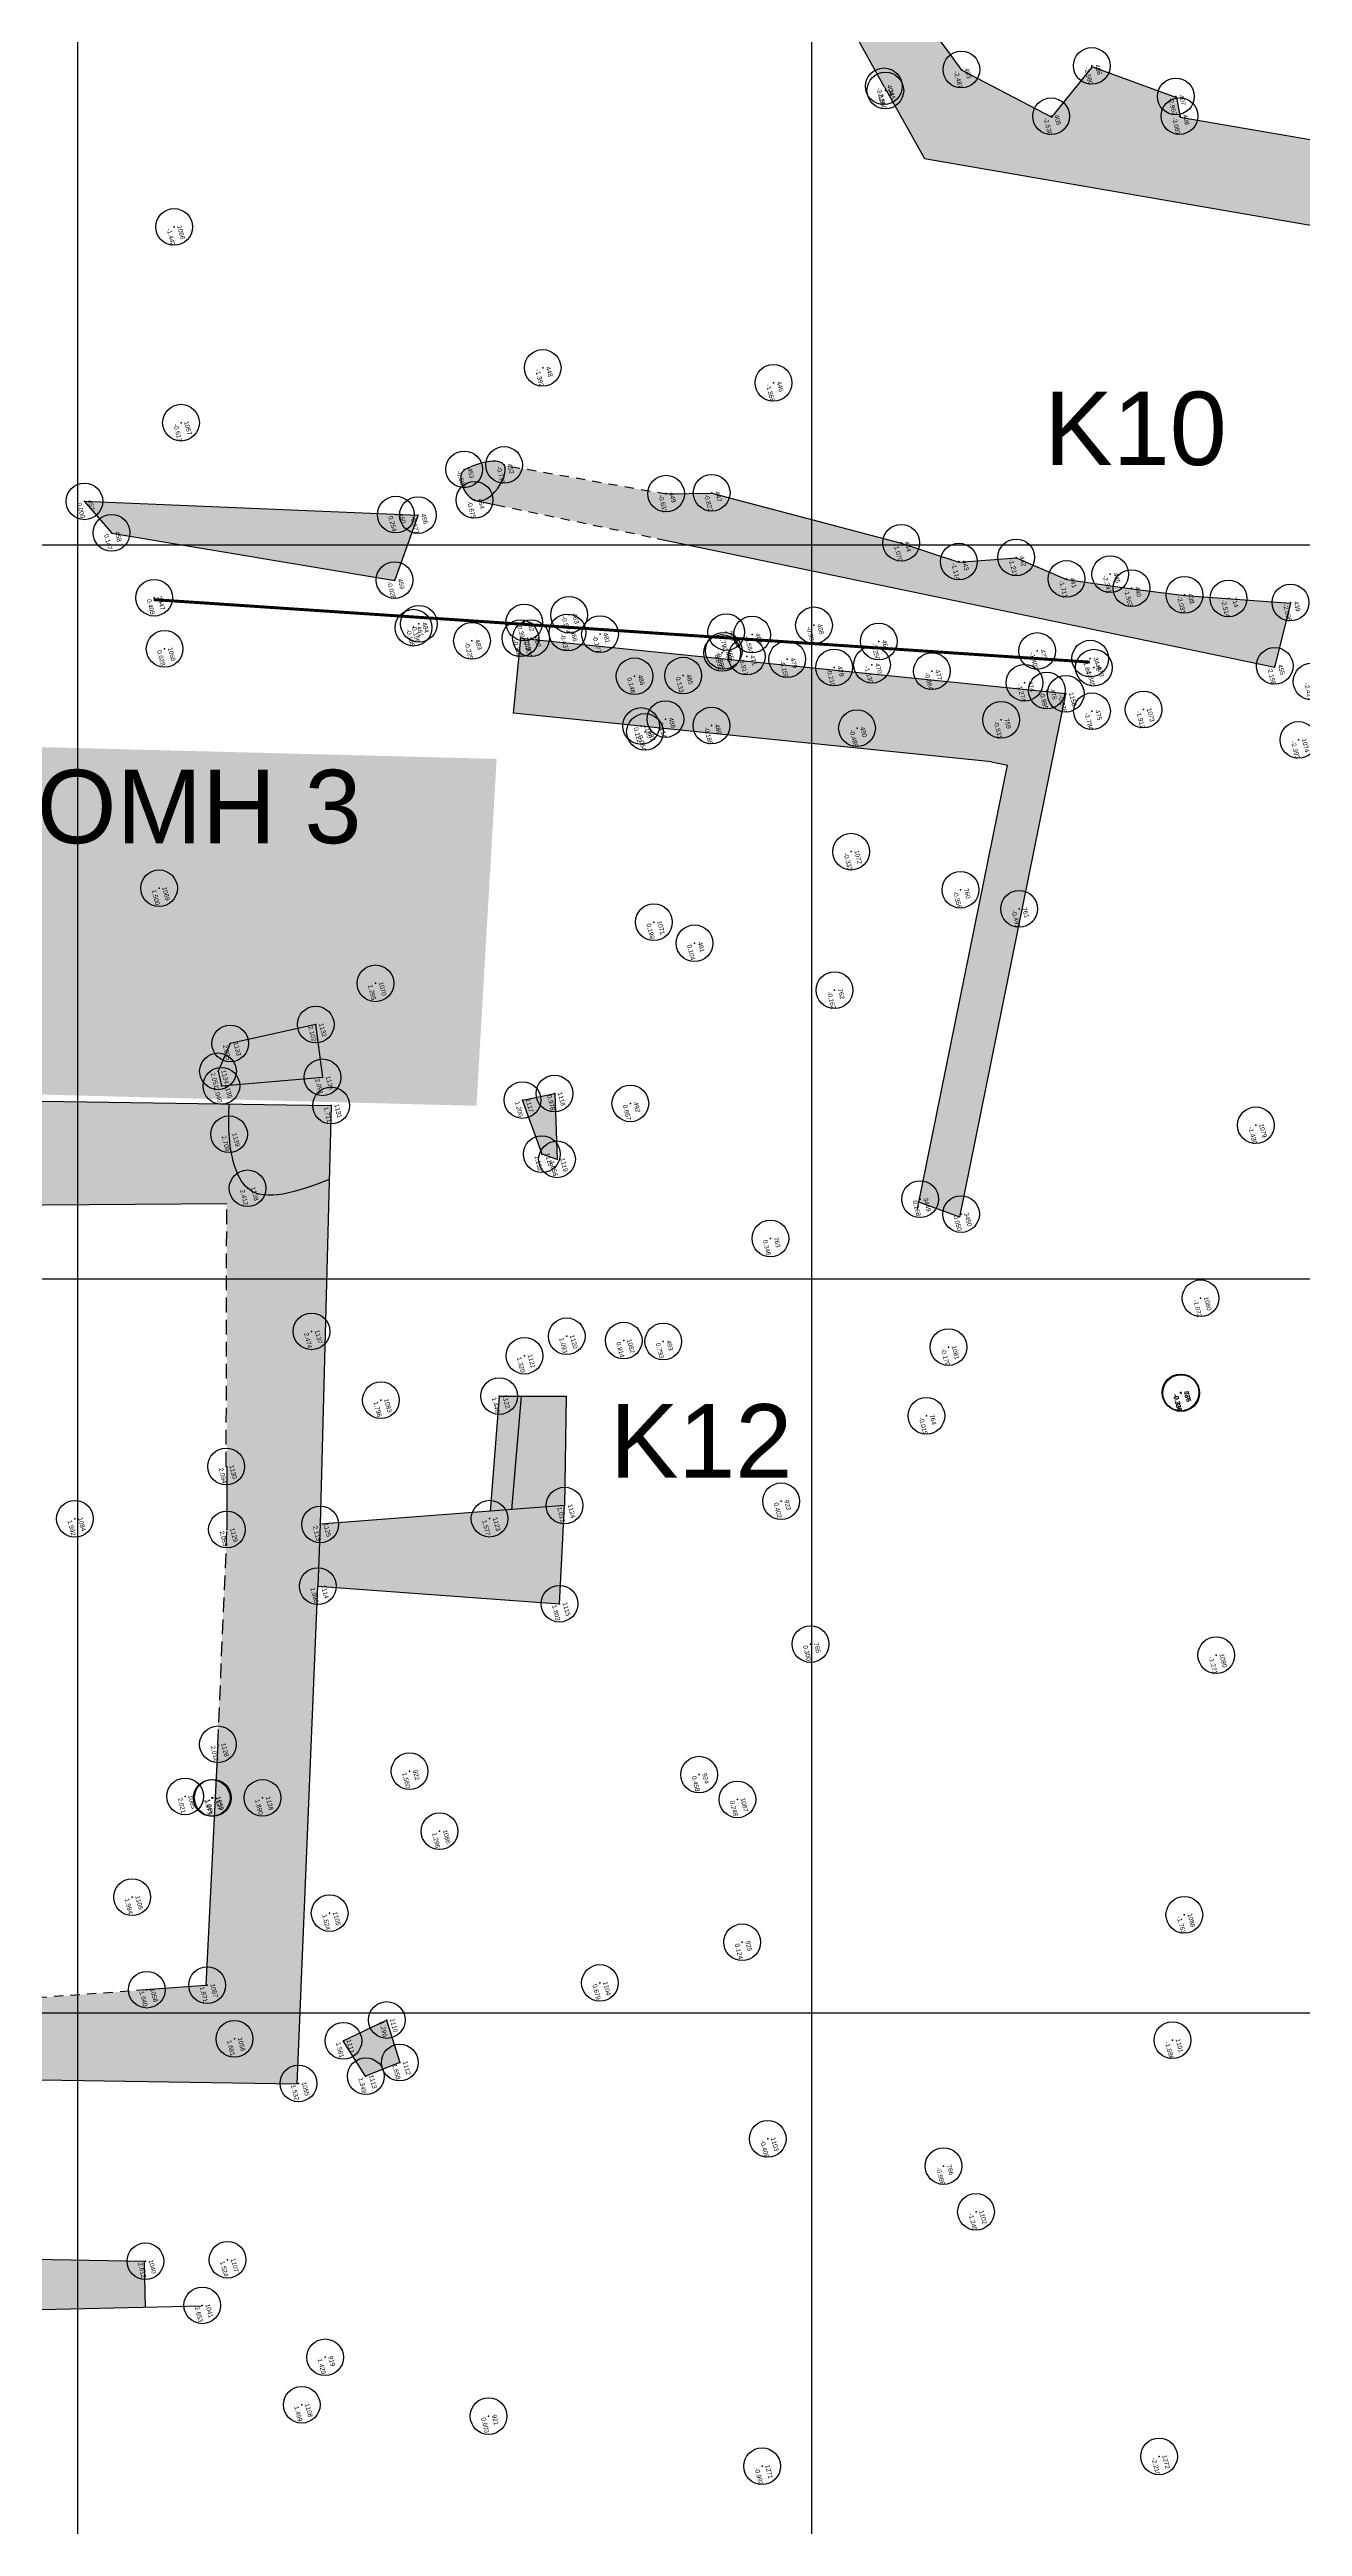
# Model space of a CAD drawing. Header units: millimetres. Extents: x 979 to 714242, y 976 to 4055134.
# Drawn here: x 714108.6 to 714125.66, y 4054825.84 to 4054859.59 of the extents above; entities that cross this region are included whole.
import ezdxf

# ---------------------------------------------------------------- set-up
doc = ezdxf.new("R2010")
doc.units = ezdxf.units.MM
doc.header["$LTSCALE"] = 0.5
doc.header["$MEASUREMENT"] = 0
doc.header["$PDMODE"] = 32
doc.header["$PDSIZE"] = 0.5
doc.linetypes.add('DASHED', pattern=[0.75, 0.5, -0.25])
for name, color, linetype in [('__A_11', 1, 'Continuous'), ('__L_11', 1, 'Continuous'), ('__toixeia_pyrg', 5, 'Continuous'), ('apolaxevmenoi_11', 255, 'Continuous'), ('grammes_12', 3, 'Continuous'), ('hatch_proistorikon', 1, 'Continuous'), ('hatch_pyrgou', 5, 'Continuous'), ('kanabos_10_10', 254, 'Continuous'), ('onoma_kataskevon', 1, 'Continuous'), ('TAX-DESC', 45, 'Continuous'), ('TAX-H', 192, 'Continuous'), ('TAX-KOD', 7, 'Continuous'), ('TAX-SHM', 7, 'Continuous')]:
    doc.layers.add(name, color=color, linetype=linetype)
doc.layers.add('ANASKAFES', color=43, linetype='Continuous', transparency=0.6)
doc.styles.add('gr-sdtopo1', font='gr-sdtopo1.shx', dxfattribs={"bigfont": 'BigFgrsdto1.shx'})
doc.styles.get("Standard").update_dxf_attribs({"font": 'arial.ttf'})

# ---------------------------------------------------------------- blocks, each defined once
blk = doc.blocks.new('kanabos 10_10')
at = {"layer": 'kanabos_10_10'}
for p, q in [((714273.259, 4054882.869), (714273.259, 4054802.869)), ((714283.259, 4054872.869), (714283.259, 4054802.869)), ((714253.259, 4054852.869), (714313.259, 4054852.869)), ((714243.259, 4054842.869), (714313.259, 4054842.869)), ((714243.259, 4054832.869), (714313.259, 4054832.869))]:
    blk.add_line(p, q, dxfattribs=at)
blk = doc.blocks.new('blk_SHMEIO_3-Lay')
at = {"layer": 'TAX-SHM'}
blk.add_point((0, 0), dxfattribs=at)
at = {"layer": 'TAX-DESC', "style": 'gr-sdtopo1'}
blk.add_attdef('DESC', (1.12, -0.34), '', height=0.5, dxfattribs=at)
at = {"layer": 'TAX-H', "style": 'gr-sdtopo1'}
blk.add_attdef('H', (0, -1.7), '', height=1, dxfattribs=at)
at = {"layer": 'TAX-KOD', "style": 'gr-sdtopo1'}
blk.add_attdef('KOD', (0, 0.7), '', height=1, dxfattribs=at)

msp = doc.modelspace()

# ---------------------------------------------------------------- hatches: boundary and pattern name
at = {"layer": 'ANASKAFES'}
h = msp.add_hatch(color=256, dxfattribs=at)
h.dxf.hatch_style = 1
h.paths.add_polyline_path([(714114.411, 4054845.194), (714114.686, 4054849.921), (714107.192, 4054850.114), (714106.918, 4054845.387)])
at = {"layer": 'hatch_proistorikon'}
h = msp.add_hatch(color=1, dxfattribs=at)
h.dxf.hatch_style = 1
h.paths.add_polyline_path([(714123.997, 4054858.666), (714123.946, 4054858.933), (714122.802, 4054859.349), (714122.248, 4054858.665), (714121.025, 4054859.303), (714120.246, 4054860.372), (714119.225, 4054860.547), (714118.459, 4054860.014), (714119.537, 4054859.848), (714119.97, 4054859.074), (714120.513, 4054858.101), (714126.921, 4054856.993), (714127.555, 4054858.051)])
h.paths.add_polyline_path([(714130.537, 4054856.828), (714127.555, 4054858.051), (714126.919, 4054856.989), (714130.23, 4054855.766)])
h.paths.add_polyline_path([(714126.486, 4054850.727), (714126.068, 4054850.78), (714126.443, 4054849.247), (714126.704, 4054849.579)])
h.paths.add_polyline_path([(714126.843, 4054852.368), (714126.033, 4054852.445), (714125.791, 4054850.964), (714126.486, 4054850.727), (714126.453, 4054850.797), (714126.754, 4054851.37)])
h.paths.add_polyline_path([(714127.813, 4054855.483), (714126.512, 4054855.97), (714126.033, 4054852.445), (714126.843, 4054852.368)])
h.paths.add_polyline_path([(714126.919, 4054856.989), (714126.512, 4054855.97), (714127.813, 4054855.483), (714128.195, 4054856.518)])
h = msp.add_hatch(color=1, dxfattribs=at)
h.dxf.hatch_style = 1
h.paths.add_polyline_path([(714113.618, 4054853.236), (714109.073, 4054853.427), (714109.443, 4054852.996), (714113.299, 4054852.351)])
edge = h.paths.add_edge_path()
edge.add_line((714117.621, 4054853.537), (714116.998, 4054853.527))
edge.add_line((714116.998, 4054853.527), (714114.791, 4054853.917))
edge.add_spline(control_points=[(714114.791, 4054853.917), (714114.859, 4054853.788), (714114.63, 4054853.42), (714114.429, 4054853.435)], knot_values=[0.544317, 0.544317, 0.544317, 0.544317, 1.127521, 1.127521, 1.127521, 1.127521], degree=3, periodic=0)
edge.add_line((714114.445, 4054853.432), (714114.68, 4054853.383))
edge.add_line((714114.68, 4054853.383), (714116.872, 4054852.926))
edge.add_line((714116.872, 4054852.926), (714125.288, 4054851.172))
edge.add_line((714125.288, 4054851.172), (714125.504, 4054852.036))
edge.add_line((714125.504, 4054852.036), (714124.06, 4054852.141))
edge.add_line((714124.06, 4054852.141), (714123.34, 4054852.235))
edge.add_line((714123.34, 4054852.235), (714122.453, 4054852.361))
edge.add_line((714122.453, 4054852.361), (714121.768, 4054852.654))
edge.add_line((714121.768, 4054852.654), (714120.987, 4054852.597))
edge.add_line((714120.987, 4054852.597), (714120.202, 4054852.855))
edge.add_line((714120.202, 4054852.855), (714117.621, 4054853.537))
h = msp.add_hatch(color=1, dxfattribs=at)
h.dxf.hatch_style = 1
edge = h.paths.add_edge_path()
edge.add_spline(control_points=[(714114.429, 4054853.435), (714114.63, 4054853.42), (714114.859, 4054853.788), (714114.791, 4054853.917)], knot_values=[0.544317, 0.544317, 0.544317, 0.544317, 1.127521, 1.127521, 1.127521, 1.127521], degree=3, periodic=0)
edge.add_spline(control_points=[(714114.791, 4054853.917), (714114.728, 4054854.038), (714114.407, 4054853.949), (714114.25, 4054853.859)], knot_values=[0, 0, 0, 0, 0.544317, 0.544317, 0.544317, 0.544317], degree=3, periodic=0)
edge.add_spline(control_points=[(714114.25, 4054853.859), (714114.124, 4054853.785), (714114.253, 4054853.469), (714114.416, 4054853.436), (714114.429, 4054853.435)], knot_values=[1.127521, 1.127521, 1.127521, 1.127521, 1.56582, 1.603603, 1.603603, 1.603603, 1.603603], degree=3, periodic=0)
edge.add_line((714114.394, 4054853.443), (714114.429, 4054853.435))
edge.add_spline(control_points=[(714114.429, 4054853.435), (714114.416, 4054853.436), (714114.253, 4054853.469), (714114.124, 4054853.785), (714114.25, 4054853.859)], knot_values=[1.127521, 1.127521, 1.127521, 1.127521, 1.165304, 1.603603, 1.603603, 1.603603, 1.603603], degree=3, periodic=0)
h = msp.add_hatch(color=1, dxfattribs=at)
h.dxf.hatch_style = 1
edge = h.paths.add_edge_path()
edge.add_spline(control_points=[(714114.429, 4054853.435), (714114.63, 4054853.42), (714114.859, 4054853.788), (714114.791, 4054853.917)], knot_values=[0.544317, 0.544317, 0.544317, 0.544317, 1.127521, 1.127521, 1.127521, 1.127521], degree=3, periodic=0)
edge.add_spline(control_points=[(714114.791, 4054853.917), (714114.728, 4054854.038), (714114.407, 4054853.949), (714114.25, 4054853.859)], knot_values=[0, 0, 0, 0, 0.544317, 0.544317, 0.544317, 0.544317], degree=3, periodic=0)
edge.add_spline(control_points=[(714114.25, 4054853.859), (714114.124, 4054853.785), (714114.253, 4054853.469), (714114.416, 4054853.436), (714114.429, 4054853.435)], knot_values=[1.127521, 1.127521, 1.127521, 1.127521, 1.56582, 1.603603, 1.603603, 1.603603, 1.603603], degree=3, periodic=0)
edge.add_line((714114.392, 4054853.443), (714114.429, 4054853.435))
at = {"layer": 'hatch_pyrgou'}
h = msp.add_hatch(color=256, dxfattribs=at)
h.dxf.hatch_style = 1
h.paths.add_polyline_path([(714115.012, 4054851.563), (714114.909, 4054850.545), (714121.428, 4054849.882), (714121.647, 4054849.837), (714120.437, 4054843.879), (714120.994, 4054843.675), (714122.442, 4054850.807)])
h = msp.add_hatch(color=256, dxfattribs=at)
h.dxf.hatch_style = 1
h.paths.add_polyline_path([(714112.224, 4054846.302), (714111.057, 4054846.045), (714110.892, 4054845.664), (714110.938, 4054845.467), (714112.316, 4054845.583)])
h.paths.add_polyline_path([(714115.477, 4054845.36), (714115.039, 4054845.272), (714115.304, 4054844.534), (714115.51, 4054844.464)])
h.paths.add_polyline_path([(714099.103, 4054828.573), (714098.62, 4054828.562), (714098.684, 4054828.017), (714099.137, 4054827.993)])
h.paths.add_polyline_path([(714098.914, 4054823.094), (714098.6, 4054823.003), (714098.651, 4054822.43), (714098.703, 4054822.366), (714099.161, 4054822.464)])
h.paths.add_polyline_path([(714098.6, 4054823.003), (714098.536, 4054822.984), (714098.575, 4054822.524), (714098.651, 4054822.43)])
h.paths.add_polyline_path([(714098.357, 4054822.893), (714098.219, 4054822.951), (714098.25, 4054822.347), (714098.406, 4054822.41)])
h.paths.add_polyline_path([(714092.909, 4054815.789), (714092.585, 4054815.751), (714092.563, 4054815.234), (714092.996, 4054815.197)])
h.paths.add_polyline_path([(714111.787, 4054812.803), (714110.827, 4054812.609), (714110.991, 4054812.367), (714111.769, 4054812.425)])
h.paths.add_polyline_path([(714102.738, 4054812.788), (714102.324, 4054812.87), (714102.541, 4054812.232), (714102.911, 4054812.278)])
h.paths.add_polyline_path([(714101.626, 4054809.009), (714101.448, 4054809.009), (714101.809, 4054808.228), (714102.017, 4054808.471)])
h.paths.add_polyline_path([(714098.708, 4054809.324), (714098.282, 4054809.089), (714098.399, 4054808.896), (714098.977, 4054809.006, -0.008606), (714098.98, 4054809.035)])
h.paths.add_polyline_path([(714098.282, 4054809.089), (714098.263, 4054808.87), (714098.399, 4054808.896)])
h.paths.add_polyline_path([(714095.898, 4054808.418), (714095.459, 4054808.403), (714095.622, 4054807.909), (714096.116, 4054808.026)])
h.paths.add_polyline_path([(714111.542, 4054803.506), (714111.167, 4054803.313), (714111.325, 4054802.817), (714111.659, 4054802.801)])
h = msp.add_hatch(color=256, dxfattribs=at)
h.dxf.hatch_style = 1
h.paths.add_polyline_path([(714112.432, 4054845.199), (714098.447, 4054845.407), (714097.697, 4054832.083), (714103.643, 4054831.994), (714100.156, 4054832.261), (714100.469, 4054832.622), (714098.4, 4054832.958), (714098.883, 4054837.872), (714098.968, 4054838.508), (714099.52, 4054843.898), (714101.634, 4054843.795), (714104.298, 4054843.814), (714111.009, 4054843.863), (714111.013, 4054839.422), (714110.725, 4054833.207), (714108.111, 4054833.016), (714108.122, 4054832.868), (714106.062, 4054833.012), (714105.68, 4054832.87), (714105.082, 4054832.648), (714104.872, 4054832.638), (714104.611, 4054832.423), (714104.319, 4054832.232), (714104.529, 4054831.981), (714111.97, 4054831.87), (714112.25, 4054838.65), (714112.282, 4054839.492)])
h = msp.add_hatch(color=256, dxfattribs=at)
h.dxf.hatch_style = 1
h.paths.add_polyline_path([(714113.187, 4054832.738), (714112.596, 4054832.454), (714112.901, 4054831.973), (714113.365, 4054832.158)])
h.paths.add_polyline_path([(714115.563, 4054838.805, 0.161919), (714115.158, 4054838.438), (714115.542, 4054838.41)])
h.paths.add_polyline_path([(714115.631, 4054841.237), (714115.019, 4054841.238), (714114.886, 4054839.69), (714115.611, 4054839.746)])
h.paths.add_polyline_path([(714115.019, 4054841.238), (714114.722, 4054841.239), (714114.599, 4054839.668), (714114.886, 4054839.69)])
edge = h.paths.add_edge_path()
edge.add_line((714112.432, 4054845.199), (714111.042, 4054845.219))
edge.add_spline(control_points=[(714111.042, 4054845.219), (714111.037, 4054845.086), (714111.022, 4054844.701), (714111.229, 4054843.754), (714111.969, 4054844.027), (714112.406, 4054844.188)], knot_values=[0, 0, 0, 0, 0.412691, 1.191614, 2.308668, 2.308668, 2.308668, 2.308668], degree=3, periodic=0)
edge.add_line((714112.406, 4054844.188), (714112.432, 4054845.199))
h.paths.add_polyline_path([(714094.989, 4054827.743), (714094.288, 4054827.724), (714094.398, 4054823.74), (714094.436, 4054821.263), (714095.772, 4054821.307), (714095.666, 4054821.816), (714095.141, 4054822.062)])
h.paths.add_polyline_path([(714109.885, 4054829.447), (714099.459, 4054829.649), (714099.457, 4054828.581), (714109.272, 4054828.813, -0.212163), (714109.892, 4054829.147)])
h.paths.add_polyline_path([(714109.892, 4054829.147, 0.212163), (714109.272, 4054828.813), (714109.899, 4054828.827)])
h.paths.add_polyline_path([(714090.86, 4054829.214), (714090.027, 4054829.201), (714090.118, 4054821.363), (714090.896, 4054821.376)])
h.paths.add_polyline_path([(714090.847, 4054832.206), (714090.075, 4054832.234), (714090.027, 4054829.201), (714090.86, 4054829.214)])
h = msp.add_hatch(color=256, dxfattribs=at)
h.dxf.hatch_style = 1
h.paths.add_polyline_path([(714115.611, 4054839.746), (714112.282, 4054839.492), (714112.25, 4054838.649), (714115.542, 4054838.41)])

# ---------------------------------------------------------------- linework, layer by layer
at = {"layer": '__A_11', "ltscale": 0.5}
for p, q in [((714113.618, 4054853.236), (714109.073, 4054853.427)), ((714109.073, 4054853.427), (714109.443, 4054852.996)), ((714113.299, 4054852.351), (714113.618, 4054853.236)), ((714109.443, 4054852.996), (714113.299, 4054852.351))]:
    msp.add_line(p, q, dxfattribs=at)
at = {"layer": '__L_11', "ltscale": 0.5}
for p, q in [((714121.025, 4054859.303), (714120.246, 4054860.372)), ((714119.97, 4054859.074), (714119.537, 4054859.848)), ((714121.025, 4054859.303), (714122.248, 4054858.665)), ((714122.248, 4054858.665), (714122.802, 4054859.349)), ((714122.802, 4054859.349), (714123.946, 4054858.933)), ((714123.946, 4054858.933), (714123.997, 4054858.666)), ((714123.997, 4054858.666), (714127.555, 4054858.051)), ((714117.621, 4054853.537), (714116.998, 4054853.527)), ((714120.202, 4054852.855), (714117.621, 4054853.537)), ((714114.39, 4054853.443), (714114.68, 4054853.383)), ((714116.872, 4054852.926), (714125.288, 4054851.172)), ((714120.987, 4054852.597), (714120.202, 4054852.855)), ((714121.768, 4054852.654), (714120.987, 4054852.597)), ((714122.453, 4054852.361), (714121.768, 4054852.654)), ((714123.34, 4054852.235), (714122.453, 4054852.361)), ((714124.06, 4054852.141), (714123.34, 4054852.235)), ((714125.504, 4054852.036), (714124.06, 4054852.141)), ((714125.288, 4054851.172), (714125.504, 4054852.036))]:
    msp.add_line(p, q, dxfattribs=at)
at = {"layer": '__L_11', "linetype": 'DASHED', "ltscale": 0.5}
for p, q in [((714116.998, 4054853.527), (714114.791, 4054853.917)), ((714114.68, 4054853.383), (714116.872, 4054852.926))]:
    msp.add_line(p, q, dxfattribs=at)
at = {"layer": '__L_11', "color": 7, "ltscale": 0.5, "start_tangent": (0.86563, 0.500684), "end_tangent": (0.86563, 0.500684)}
msp.add_spline([(714114.25, 4054853.859), (714114.791, 4054853.917), (714114.39, 4054853.443), (714114.25, 4054853.859)], degree=3, dxfattribs=at)
at = {"layer": '__toixeia_pyrg', "ltscale": 0.5}
for p, q in [((714115.012, 4054851.563), (714114.909, 4054850.545)), ((714122.442, 4054850.807), (714115.012, 4054851.563)), ((714121.428, 4054849.882), (714114.909, 4054850.545))]:
    msp.add_line(p, q, dxfattribs=at)
at = {"layer": '__toixeia_pyrg', "ltscale": 0.8}
for p, q in [((714098.447, 4054845.407), (714112.432, 4054845.199)), ((714112.432, 4054845.199), (714112.282, 4054839.492)), ((714101.634, 4054843.795), (714111.009, 4054843.863)), ((714115.019, 4054841.24), (714114.886, 4054839.69)), ((714115.631, 4054841.236), (714115.611, 4054839.746)), ((714111.013, 4054839.422), (714111.015, 4054840.28)), ((714115.611, 4054839.746), (714112.282, 4054839.492)), ((714115.542, 4054838.41), (714115.611, 4054839.746)), ((714112.282, 4054839.492), (714112.25, 4054838.65)), ((714111.97, 4054831.87), (714112.25, 4054838.649)), ((714112.25, 4054838.649), (714115.542, 4054838.41)), ((714110.888, 4054836.495), (714110.725, 4054833.207)), ((714110.725, 4054833.207), (714109.904, 4054833.147)), ((714097.697, 4054832.083), (714111.97, 4054831.87)), ((714109.885, 4054829.447), (714099.459, 4054829.649)), ((714109.885, 4054829.447), (714109.899, 4054828.827))]:
    msp.add_line(p, q, dxfattribs=at)
at = {"layer": '__toixeia_pyrg', "linetype": 'DASHED', "ltscale": 0.8}
for p, q in [((714111.002, 4054840.28), (714111.009, 4054843.863)), ((714110.888, 4054836.495), (714111.013, 4054839.422))]:
    msp.add_line(p, q, dxfattribs=at)
at = {"layer": '__toixeia_pyrg', "linetype": 'DASHED', "ltscale": 0.5}
msp.add_line((714109.904, 4054833.147), (714108.137, 4054833.018), dxfattribs=at)
at = {"layer": '__toixeia_pyrg', "color": 7, "ltscale": 0.8}
msp.add_line((714098.62, 4054828.562), (714110.661, 4054828.845), dxfattribs=at)
at = {"layer": '__toixeia_pyrg', "ltscale": 0.8}
for points in [[(714114.722, 4054841.239), (714114.599, 4054839.668)], [(714112.596, 4054832.454), (714113.187, 4054832.738), (714113.365, 4054832.158), (714112.901, 4054831.973), (714112.596, 4054832.454)]]:
    msp.add_lwpolyline(points, dxfattribs=at)
at = {"layer": '__toixeia_pyrg', "linetype": 'DASHED', "ltscale": 0.5}
msp.add_lwpolyline([(714114.723, 4054841.244), (714114.722, 4054841.239)], dxfattribs=at)
at = {"layer": 'apolaxevmenoi_11', "ltscale": 0.5}
msp.add_spline([(714112.406, 4054844.188), (714111.295, 4054844.07), (714111.041, 4054844.807), (714111.042, 4054845.219)], degree=3, dxfattribs=at)
at = {"layer": 'grammes_12', "color": 1}
for p, q in [((714119.97, 4054859.074), (714120.513, 4054858.101)), ((714120.513, 4054858.101), (714126.921, 4054856.993))]:
    msp.add_line(p, q, dxfattribs=at)
at = {"layer": 'grammes_12', "linetype": 'DASHED'}
msp.add_line((714122.766, 4054851.24), (714110.014, 4054852.091), dxfattribs=at)
at = {"layer": 'grammes_12', "color": 5}
for p, q in [((714120.994, 4054843.675), (714122.442, 4054850.807)), ((714120.419, 4054843.792), (714121.647, 4054849.837)), ((714121.428, 4054849.882), (714121.647, 4054849.837)), ((714120.994, 4054843.675), (714120.437, 4054843.879)), ((714114.722, 4054841.239), (714115.631, 4054841.237))]:
    msp.add_line(p, q, dxfattribs=at)
at = {"layer": 'grammes_12', "color": 1, "const_width": 0.04}
msp.add_lwpolyline([(714110.014, 4054852.091), (714122.766, 4054851.24)], dxfattribs=at)
at = {"layer": 'grammes_12', "color": 5}
for points in [[(714111.057, 4054846.045), (714110.892, 4054845.664), (714110.938, 4054845.467), (714112.316, 4054845.583), (714112.224, 4054846.302), (714111.057, 4054846.045)], [(714115.039, 4054845.272), (714115.477, 4054845.36), (714115.51, 4054844.464), (714115.304, 4054844.534), (714115.039, 4054845.272)]]:
    msp.add_lwpolyline(points, dxfattribs=at)

# ---------------------------------------------------------------- block references
at = {"layer": '__toixeia_pyrg', "color": 2}
msp.add_blockref('kanabos 10_10', (-164.285, -0.032), dxfattribs=at)
at = {"layer": 'TAX-SHM', "xscale": 0.062475, "yscale": 0.062475, "zscale": 0.062475, "rotation": 284.5704941548227}
for p, values in [((714122.793, 4054859.363), {'KOD': '406', 'H': '-2.560'}), ((714119.961, 4054859.085), {'KOD': '404', 'H': '-2.528'}), ((714119.981, 4054859.028), {'KOD': '3451', 'H': '-2.560'}), ((714121.017, 4054859.314), {'KOD': '403', 'H': '-2.487'}), ((714122.239, 4054858.677), {'KOD': '405', 'H': '-2.530'}), ((714123.938, 4054858.947), {'KOD': '407', 'H': '-2.962'}), ((714123.988, 4054858.68), {'KOD': '408', 'H': '-3.081'}), ((714110.292, 4054857.169), {'KOD': '1066', 'H': '-1.442'}), ((714115.313, 4054855.248), {'KOD': '448', 'H': '-1.392'}), ((714118.457, 4054855.045), {'KOD': '446', 'H': '-1.868'}), ((714110.386, 4054854.502), {'KOD': '1067', 'H': '-0.617'}), ((714114.787, 4054853.926), {'KOD': '452', 'H': '-0.736'}), ((714114.244, 4054853.866), {'KOD': '453', 'H': '-0.607'}), ((714109.07, 4054853.43), {'KOD': '457', 'H': '0.000'}), ((714113.312, 4054853.249), {'KOD': '460', 'H': '0.254'}), ((714113.614, 4054853.243), {'KOD': '456', 'H': '-0.677'}), ((714114.385, 4054853.45), {'KOD': '454', 'H': '-0.675'}), ((714116.994, 4054853.535), {'KOD': '449', 'H': '-0.633'}), ((714117.615, 4054853.547), {'KOD': '447', 'H': '-0.822'}), ((714109.44, 4054853.001), {'KOD': '458', 'H': '0.147'}), ((714120.197, 4054852.866), {'KOD': '444', 'H': '-1.070'}), ((714120.982, 4054852.609), {'KOD': '443', 'H': '-1.114'}), ((714121.764, 4054852.666), {'KOD': '442', 'H': '-1.231'}), ((714113.295, 4054852.358), {'KOD': '459', 'H': '-0.028'}), ((714122.449, 4054852.373), {'KOD': '441', 'H': '-1.711'}), ((714123.045, 4054852.438), {'KOD': '445', 'H': '-2.341'}), ((714123.335, 4054852.248), {'KOD': '440', 'H': '-1.563'}), ((714110.02, 4054852.117), {'KOD': '3447', 'H': '0.408'}), ((714124.056, 4054852.156), {'KOD': '438', 'H': '-2.031'}), ((714124.656, 4054852.107), {'KOD': '714', 'H': '-2.514'}), ((714125.5, 4054852.051), {'KOD': '439', 'H': '-2.098'}), ((714113.553, 4054851.709), {'KOD': '461', 'H': '-0.108'}), ((714113.627, 4054851.762), {'KOD': '484', 'H': '-0.156'}), ((714115.009, 4054851.564), {'KOD': '1159', 'H': '-0.302'}), ((714115.062, 4054851.78), {'KOD': '462', 'H': '-0.398'}), ((714115.154, 4054851.565), {'KOD': '482', 'H': '-0.304'}), ((714115.651, 4054851.643), {'KOD': '466', 'H': '-0.437'}), ((714115.673, 4054851.885), {'KOD': '463', 'H': '-0.574'}), ((714116.094, 4054851.621), {'KOD': '481', 'H': '-0.177'}), ((714117.814, 4054851.649), {'KOD': '464', 'H': '-0.790'}), ((714118.165, 4054851.615), {'KOD': '467', 'H': '-0.584'}), ((714119.009, 4054851.741), {'KOD': '468', 'H': '-0.904'}), ((714110.163, 4054851.42), {'KOD': '1068', 'H': '0.628'}), ((714114.35, 4054851.53), {'KOD': '483', 'H': '-0.229'}), ((714117.759, 4054851.364), {'KOD': '480', 'H': '0.032'}), ((714117.779, 4054851.394), {'KOD': '465', 'H': '-0.806'}), ((714118.093, 4054851.316), {'KOD': '471', 'H': '-0.817'}), ((714118.645, 4054851.279), {'KOD': '479', 'H': '-0.159'}), ((714119.891, 4054851.521), {'KOD': '469', 'H': '-1.250'}), ((714122.049, 4054851.391), {'KOD': '472', 'H': '-1.403'}), ((714122.773, 4054851.287), {'KOD': '3448', 'H': '-1.847'}), ((714116.565, 4054851.047), {'KOD': '486', 'H': '0.148'}), ((714117.227, 4054851.056), {'KOD': '485', 'H': '0.133'}), ((714119.284, 4054851.166), {'KOD': '478', 'H': '-0.210'}), ((714119.799, 4054851.204), {'KOD': '470', 'H': '-1.130'}), ((714120.616, 4054851.116), {'KOD': '477', 'H': '-0.664'}), ((714121.877, 4054850.959), {'KOD': '474', 'H': '-1.274'}), ((714122.823, 4054851.164), {'KOD': '473', 'H': '-1.845'}), ((714125.285, 4054851.188), {'KOD': '455', 'H': '-2.158'}), ((714125.788, 4054850.976), {'KOD': '752', 'H': '-2.421'}), ((714122.182, 4054850.852), {'KOD': '476', 'H': '-0.999'}), ((714122.438, 4054850.809), {'KOD': '1158', 'H': '-0.976'}), ((714122.796, 4054850.57), {'KOD': '475', 'H': '-1.784'}), ((714123.499, 4054850.594), {'KOD': '1073', 'H': '-1.912'}), ((714116.653, 4054850.369), {'KOD': '1160', 'H': '0.122'}), ((714116.707, 4054850.288), {'KOD': '487', 'H': '-0.054'}), ((714116.985, 4054850.464), {'KOD': '488', 'H': '-0.114'}), ((714117.613, 4054850.375), {'KOD': '489', 'H': '-0.188'}), ((714119.595, 4054850.339), {'KOD': '490', 'H': '-0.489'}), ((714121.559, 4054850.453), {'KOD': '759', 'H': '-0.831'}), ((714125.609, 4054850.179), {'KOD': '1074', 'H': '-2.393'}), ((714119.515, 4054848.657), {'KOD': '1072', 'H': '-0.333'}), ((714110.087, 4054848.158), {'KOD': '1069', 'H': '1.500'}), ((714121.005, 4054848.138), {'KOD': '760', 'H': '-0.356'}), ((714121.803, 4054847.878), {'KOD': '761', 'H': '-0.491'}), ((714116.828, 4054847.696), {'KOD': '1071', 'H': '0.199'}), ((714117.382, 4054847.409), {'KOD': '491', 'H': '0.104'}), ((714113.035, 4054846.863), {'KOD': '1070', 'H': '1.295'}), ((714119.289, 4054846.77), {'KOD': '762', 'H': '-0.162'}), ((714112.221, 4054846.301), {'KOD': '1132', 'H': '2.102'}), ((714111.057, 4054846.044), {'KOD': '1133', 'H': '2.035'}), ((714110.89, 4054845.664), {'KOD': '1134', 'H': '2.051'}), ((714112.314, 4054845.582), {'KOD': '1136', 'H': '2.091'}), ((714110.936, 4054845.466), {'KOD': '1135', 'H': '2.040'}), ((714112.431, 4054845.198), {'KOD': '1131', 'H': '1.711'}), ((714115.038, 4054845.273), {'KOD': '1117', 'H': '1.206'}), ((714115.474, 4054845.361), {'KOD': '1116', 'H': '0.978'}), ((714116.507, 4054845.227), {'KOD': '492', 'H': '0.667'}), ((714111.04, 4054844.806), {'KOD': '1139', 'H': '2.709'}), ((714125.029, 4054844.929), {'KOD': '1079', 'H': '-1.430'}), ((714115.302, 4054844.535), {'KOD': '1118', 'H': '1.152'}), ((714115.508, 4054844.465), {'KOD': '1119', 'H': '1.056'}), ((714111.293, 4054844.07), {'KOD': '1138', 'H': '2.412'}), ((714120.455, 4054843.922), {'KOD': '3449', 'H': '0.168'}), ((714121.012, 4054843.719), {'KOD': '3450', 'H': '0.050'}), ((714118.415, 4054843.386), {'KOD': '763', 'H': '0.346'}), ((714124.276, 4054842.572), {'KOD': '1080', 'H': '-1.072'}), ((714112.164, 4054842.121), {'KOD': '1137', 'H': '2.474'}), ((714115.065, 4054841.789), {'KOD': '1121', 'H': '1.320'}), ((714115.64, 4054842.054), {'KOD': '1120', 'H': '1.093'}), ((714116.417, 4054841.995), {'KOD': '1082', 'H': '0.914'}), ((714116.956, 4054841.983), {'KOD': '493', 'H': '0.793'}), ((714120.841, 4054841.907), {'KOD': '1081', 'H': '-0.179'}), ((714113.11, 4054841.183), {'KOD': '1083', 'H': '1.796'}), ((714114.721, 4054841.239), {'KOD': '1122', 'H': '1.446'}), ((714124.001, 4054841.288), {'KOD': '437', 'H': '-0.336'}), ((714124.006, 4054841.287), {'KOD': '587', 'H': '-0.336'}), ((714124.008, 4054841.288), {'KOD': '586', 'H': '-0.336'}), ((714124.01, 4054841.28), {'KOD': '775', 'H': '-0.344'}), ((714120.54, 4054840.97), {'KOD': '764', 'H': '-0.015'}), ((714111.001, 4054840.279), {'KOD': '1130', 'H': '2.094'}), ((714115.611, 4054839.747), {'KOD': '1124', 'H': '1.011'}), ((714118.561, 4054839.806), {'KOD': '923', 'H': '0.402'}), ((714108.941, 4054839.567), {'KOD': '1084', 'H': '1.992'}), ((714111.012, 4054839.421), {'KOD': '1129', 'H': '2.053'}), ((714112.282, 4054839.491), {'KOD': '1125', 'H': '2.115'}), ((714114.59, 4054839.569), {'KOD': '1123', 'H': '1.577'}), ((714112.25, 4054838.649), {'KOD': '1114', 'H': '1.990'}), ((714115.542, 4054838.41), {'KOD': '1115', 'H': '1.803'}), ((714118.962, 4054837.86), {'KOD': '765', 'H': '0.300'}), ((714124.489, 4054837.709), {'KOD': '1090', 'H': '-1.271'}), ((714110.889, 4054836.494), {'KOD': '1128', 'H': '2.012'}), ((714113.5, 4054836.128), {'KOD': '922', 'H': '1.560'}), ((714117.444, 4054836.081), {'KOD': '924', 'H': '0.458'}), ((714110.442, 4054835.785), {'KOD': '1085', 'H': '2.021'}), ((714110.804, 4054835.763), {'KOD': '1127', 'H': '1.971'}), ((714110.819, 4054835.765), {'KOD': '1059', 'H': '1.966'}), ((714111.496, 4054835.764), {'KOD': '1126', 'H': '1.890'}), ((714117.965, 4054835.744), {'KOD': '1087', 'H': '0.248'}), ((714113.908, 4054835.31), {'KOD': '1086', 'H': '1.296'}), ((714109.72, 4054834.412), {'KOD': '1106', 'H': '1.994'}), ((714112.411, 4054834.195), {'KOD': '1105', 'H': '1.524'}), ((714124.054, 4054834.171), {'KOD': '1088', 'H': '-1.753'}), ((714118.031, 4054833.797), {'KOD': '925', 'H': '0.124'}), ((714109.921, 4054833.151), {'KOD': '1058', 'H': '1.940'}), ((714110.742, 4054833.212), {'KOD': '1057', 'H': '1.871'}), ((714116.093, 4054833.243), {'KOD': '1104', 'H': '0.679'}), ((714113.189, 4054832.738), {'KOD': '1110', 'H': '1.296'}), ((714111.114, 4054832.481), {'KOD': '1056', 'H': '1.681'}), ((714112.598, 4054832.454), {'KOD': '1111', 'H': '1.561'}), ((714123.892, 4054832.463), {'KOD': '1101', 'H': '-1.886'}), ((714113.366, 4054832.158), {'KOD': '1112', 'H': '1.658'}), ((714111.986, 4054831.874), {'KOD': '1055', 'H': '1.532'}), ((714112.904, 4054831.972), {'KOD': '1113', 'H': '1.349'}), ((714118.379, 4054831.119), {'KOD': '1103', 'H': '-0.408'}), ((714120.774, 4054830.748), {'KOD': '766', 'H': '-0.986'}), ((714121.216, 4054830.125), {'KOD': '1102', 'H': '-1.245'}), ((714109.901, 4054829.451), {'KOD': '1040', 'H': '2.612'}), ((714111.021, 4054829.472), {'KOD': '1107', 'H': '1.524'}), ((714110.676, 4054828.85), {'KOD': '1041', 'H': '2.653'}), ((714112.349, 4054828.142), {'KOD': '919', 'H': '1.429'}), ((714112.03, 4054827.496), {'KOD': '1108', 'H': '1.499'}), ((714114.576, 4054827.341), {'KOD': '921', 'H': '0.603'}), ((714118.302, 4054826.658), {'KOD': '1271', 'H': '-0.992'}), ((714123.71, 4054826.792), {'KOD': '1272', 'H': '-2.210'})]:
    msp.add_blockref('blk_SHMEIO_3-Lay', p, dxfattribs=at).add_auto_attribs(values)

# ---------------------------------------------------------------- texts
at = {"layer": 'ANASKAFES', "color": 250, "insert": (714107.568, 4054849.772), "char_height": 1, "attachment_point": 1}
msp.add_mtext_dynamic_manual_height_columns('{\\C250;ΤΟΜΗ 3}', width=7.29299, gutter_width=1, heights=[0], dxfattribs=at)
at = {"layer": 'onoma_kataskevon', "char_height": 1, "attachment_point": 1}
for s, insert in [('Κ10', (714122.147, 4054854.924)), ('Κ12', (714116.229, 4054841.129))]:
    msp.add_mtext_dynamic_manual_height_columns(s, width=1.45343, gutter_width=1, heights=[0], dxfattribs=dict(at, insert=insert))

doc.saveas('drawing.dxf')
